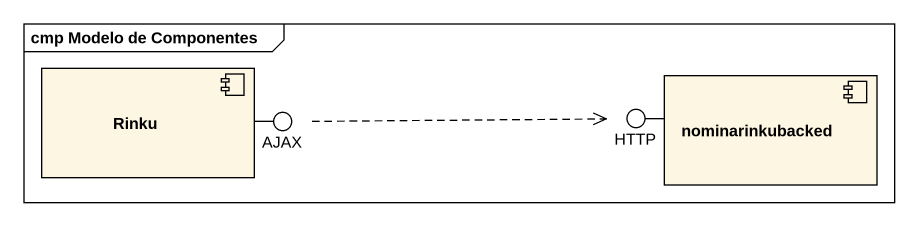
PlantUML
@startuml
mainframe cmp Modelo de Componentes
component Rinku
component nominarinkubacked
() AJAX
() HTTP
Rinku -right- AJAX
nominarinkubacked -left- HTTP
AJAX .right.> HTTP
@enduml
